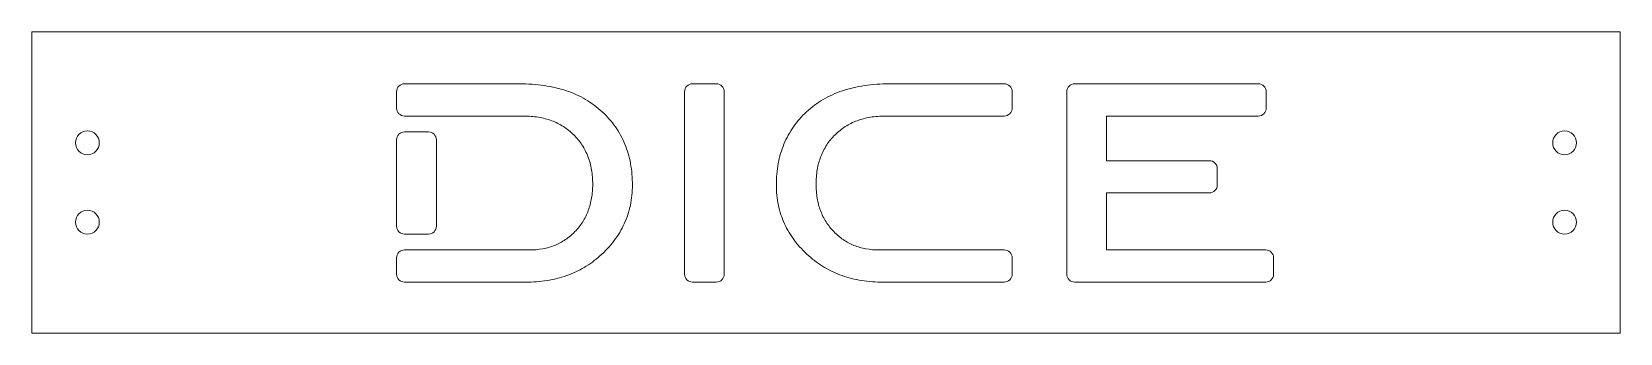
# Model space of a CAD drawing. Header units: millimetres. Extents: x 0 to 200, y 0 to 38.
import ezdxf

# ---------------------------------------------------------------- set-up
doc = ezdxf.new("R2010")
doc.units = ezdxf.units.MM

msp = doc.modelspace()

# ---------------------------------------------------------------- linework, layer by layer
at = {"color": 7, "linetype": 'Continuous', "lineweight": 15}
for p, q in [((0, 38), (0, 0)), ((200, 38), (0, 38)), ((200, 0), (200, 38)), ((45.94, 30.44), (45.94, 28.38)), ((61.42, 31.44), (46.94, 31.44)), ((82.19, 30.44), (82.19, 7.44)), ((86.19, 31.44), (83.19, 31.44)), ((87.19, 7.44), (87.19, 30.44)), ((122.44, 31.44), (107.95, 31.44)), ((123.44, 28.38), (123.44, 30.44)), ((130.31, 30.44), (130.31, 7.44)), ((154.43, 31.44), (131.31, 31.44)), ((155.43, 28.38), (155.43, 30.44)), ((46.94, 27.38), (61.93, 27.38)), ((107.45, 27.38), (122.44, 27.38)), ((135.31, 27.38), (154.43, 27.38)), ((135.31, 21.75), (135.31, 27.38)), ((45.94, 24.38), (45.94, 13.5)), ((49.94, 25.38), (46.94, 25.38)), ((50.94, 13.5), (50.94, 24.38)), ((148.27, 21.75), (135.31, 21.75)), ((149.27, 18.69), (149.27, 20.75)), ((135.31, 17.69), (148.27, 17.69)), ((135.31, 10.5), (135.31, 17.69)), ((46.94, 12.5), (49.94, 12.5)), ((62.7, 10.5), (46.94, 10.5)), ((122.44, 10.5), (106.68, 10.5)), ((155.36, 10.5), (135.31, 10.5)), ((45.94, 9.5), (45.94, 7.44)), ((123.44, 7.44), (123.44, 9.5)), ((156.36, 7.44), (156.36, 9.5)), ((46.94, 6.44), (62.18, 6.44)), ((83.19, 6.44), (86.19, 6.44)), ((107.19, 6.44), (122.44, 6.44)), ((131.31, 6.44), (155.36, 6.44)), ((0, 0), (200, 0))]:
    msp.add_line(p, q, dxfattribs=at)
for centre in [(7, 24), (193, 24), (7, 14), (193, 14)]:
    msp.add_circle(centre, 1.5, dxfattribs=at)
for centre, start, end in [((46.94, 30.44), 90, 180), ((83.19, 30.44), 90, 180), ((86.19, 30.44), 0, 90), ((122.44, 30.44), 0, 90), ((131.31, 30.44), 90, 180), ((154.43, 30.44), 0, 90), ((46.94, 28.38), 180, 270), ((122.44, 28.38), 270, 0), ((154.43, 28.38), 270, 0), ((46.94, 24.38), 90, 180), ((49.94, 24.38), 0, 90), ((148.27, 20.75), 0, 90), ((148.27, 18.69), 270, 0), ((46.94, 13.5), 180, 270), ((49.94, 13.5), 270, 0), ((46.94, 9.5), 90, 180), ((122.44, 9.5), 0, 90), ((155.36, 9.5), 0, 90), ((46.94, 7.44), 180, 270), ((83.19, 7.44), 180, 270), ((86.19, 7.44), 270, 0), ((122.44, 7.44), 270, 0), ((131.31, 7.44), 180, 270), ((155.36, 7.44), 270, 0)]:
    msp.add_arc(centre, 1, start, end, dxfattribs=at)
for points, knots in [([(75.63, 18.67), (75.63, 19.58), (75.52, 20.93), (75.11, 22.65), (74.7, 23.84), (74.16, 24.97), (73.5, 26.03), (72.72, 27.02), (71.83, 27.93), (70.83, 28.76), (69.74, 29.48), (68.57, 30.09), (67.31, 30.59), (65.96, 30.96), (64, 31.35), (62.46, 31.44), (61.42, 31.44)], [0, 0, 0, 0, 0.127098, 0.187187, 0.245537, 0.303323, 0.360743, 0.41887, 0.478173, 0.538216, 0.598564, 0.659592, 0.722262, 0.787051, 0.854706, 1, 1, 1, 1]), ([(107.95, 31.44), (106.91, 31.44), (105.38, 31.35), (103.42, 30.96), (102.07, 30.59), (100.81, 30.09), (99.63, 29.48), (98.54, 28.76), (97.55, 27.93), (96.65, 27.02), (95.88, 26.03), (95.22, 24.97), (94.68, 23.84), (94.26, 22.65), (93.86, 20.93), (93.75, 19.58), (93.75, 18.67)], [0, 0, 0, 0, 0.145294, 0.212949, 0.277738, 0.340408, 0.401436, 0.461784, 0.521827, 0.58113, 0.639257, 0.696677, 0.754463, 0.812813, 0.872902, 1, 1, 1, 1]), ([(61.93, 27.38), (62.55, 27.37), (63.47, 27.31), (64.64, 27.06), (65.46, 26.8), (66.23, 26.47), (66.95, 26.05), (67.63, 25.57), (68.24, 25.02), (68.8, 24.41), (69.29, 23.74), (69.7, 23.03), (70.05, 22.27), (70.3, 21.46), (70.56, 20.29), (70.62, 19.38), (70.63, 18.77)], [0, 0, 0, 0, 0.135482, 0.199264, 0.260992, 0.321599, 0.381574, 0.441243, 0.501697, 0.562127, 0.621429, 0.681274, 0.741052, 0.802443, 0.865533, 1, 1, 1, 1]), ([(98.75, 18.77), (98.75, 19.38), (98.82, 20.29), (99.07, 21.46), (99.33, 22.27), (99.67, 23.03), (100.08, 23.74), (100.57, 24.41), (101.13, 25.02), (101.75, 25.57), (102.43, 26.05), (103.14, 26.47), (103.92, 26.8), (104.73, 27.06), (105.91, 27.31), (106.82, 27.37), (107.45, 27.38)], [0, 0, 0, 0, 0.134467, 0.197557, 0.258948, 0.318726, 0.378571, 0.437873, 0.498303, 0.558757, 0.618426, 0.678401, 0.739008, 0.800736, 0.864518, 1, 1, 1, 1]), ([(70.63, 18.77), (70.63, 18.18), (70.56, 17.33), (70.33, 16.23), (70.08, 15.46), (69.76, 14.73), (69.38, 14.04), (68.92, 13.4), (68.4, 12.8), (67.83, 12.26), (67.21, 11.79), (66.55, 11.39), (65.86, 11.06), (65.12, 10.81), (64.07, 10.57), (63.25, 10.49), (62.7, 10.5)], [0, 0, 0, 0, 0.135836, 0.199921, 0.262524, 0.323939, 0.384829, 0.445868, 0.507809, 0.569361, 0.629545, 0.689036, 0.748691, 0.808886, 0.870541, 1, 1, 1, 1]), ([(71.53, 9.75), (72.19, 10.33), (73.08, 11.28), (74.04, 12.7), (74.63, 13.79), (75.07, 14.94), (75.51, 16.56), (75.62, 17.82), (75.63, 18.67)], [0, 0, 0, 0, 0.260226, 0.384173, 0.5058, 0.626837, 0.748693, 1, 1, 1, 1]), ([(93.75, 18.67), (93.75, 17.82), (93.87, 16.56), (94.31, 14.94), (94.75, 13.79), (95.33, 12.7), (96.29, 11.28), (97.19, 10.33), (97.84, 9.75)], [0, 0, 0, 0, 0.251307, 0.373163, 0.4942, 0.615827, 0.739774, 1, 1, 1, 1]), ([(106.68, 10.5), (106.12, 10.49), (105.31, 10.57), (104.26, 10.81), (103.52, 11.06), (102.82, 11.39), (102.16, 11.79), (101.54, 12.26), (100.97, 12.8), (100.45, 13.4), (99.99, 14.04), (99.61, 14.73), (99.29, 15.46), (99.05, 16.23), (98.82, 17.33), (98.75, 18.18), (98.75, 18.77)], [0, 0, 0, 0, 0.129459, 0.191114, 0.251309, 0.310964, 0.370455, 0.430639, 0.492191, 0.554132, 0.615171, 0.676061, 0.737476, 0.800079, 0.864164, 1, 1, 1, 1]), ([(62.18, 6.44), (63.09, 6.44), (64.42, 6.53), (66.14, 6.88), (67.35, 7.25), (68.49, 7.71), (69.94, 8.47), (70.92, 9.2), (71.53, 9.75)], [0, 0, 0, 0, 0.267443, 0.39414, 0.51785, 0.638888, 0.758524, 1, 1, 1, 1]), ([(97.84, 9.75), (98.45, 9.2), (99.44, 8.47), (100.88, 7.71), (102.03, 7.25), (103.23, 6.88), (104.95, 6.53), (106.29, 6.44), (107.19, 6.44)], [0, 0, 0, 0, 0.241476, 0.361112, 0.48215, 0.60586, 0.732557, 1, 1, 1, 1])]:
    msp.add_open_spline(points, degree=3, knots=knots, dxfattribs=at)

doc.saveas('drawing.dxf')
